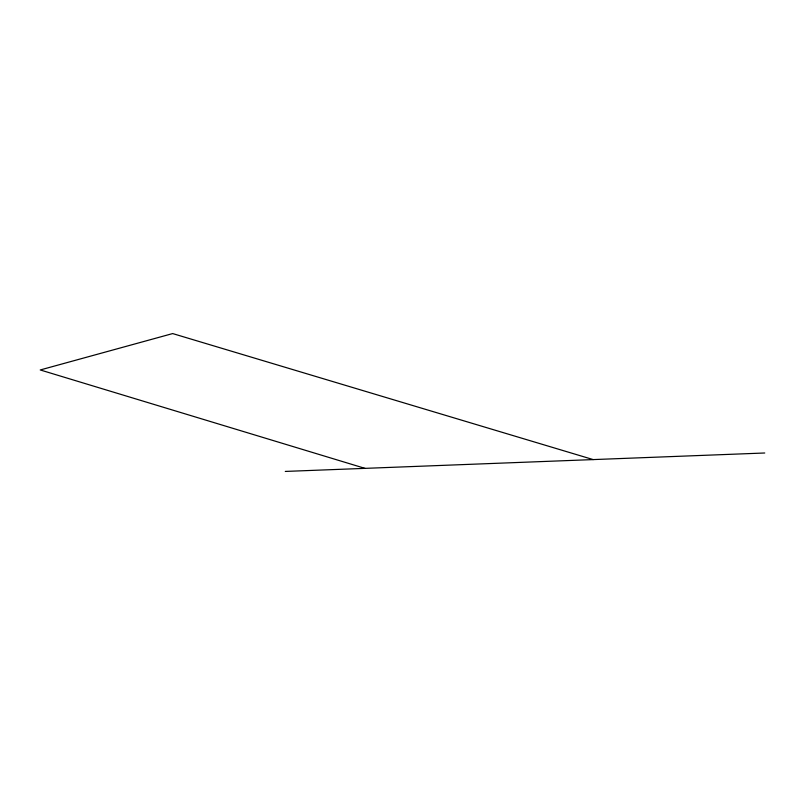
<?xml version="1.0" encoding="UTF-8"?>
<svg xmlns="http://www.w3.org/2000/svg" width="805" height="805" viewBox="0 0 805 805"><rect width="100%" height="100%" fill="white"/><g stroke="black" fill="none" stroke-linecap="round" stroke-linejoin="round"><path stroke-width="1.21" d="M285.282 471.428L764.75 452.994M593.205 459.595L172.662 333.572L40.25 369.958L365.007 468.369"/></g></svg>
